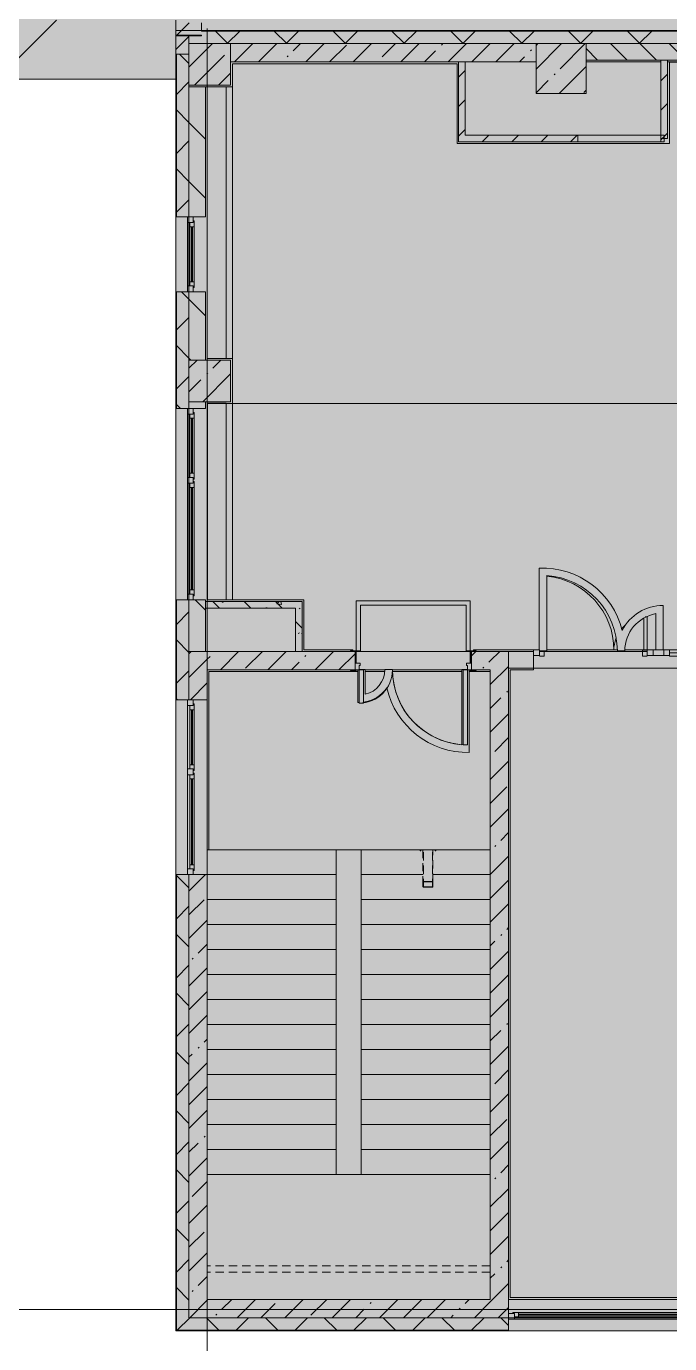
# Model space of a CAD drawing. Header units: millimetres. Extents: x -5507 to 191320, y -8553 to 29000.
# Drawn here: x 60276 to 68005, y -412 to 15407 of the extents above; entities that cross this region are included whole.
import ezdxf

# ---------------------------------------------------------------- set-up
doc = ezdxf.new("R2010")
doc.units = ezdxf.units.MM
doc.linetypes.add('200_ШТРИХ__ш1_п0_6_', pattern=[160, 100, -60])
doc.linetypes.add('Осевая', pattern=[3175, 635, -476.25, 1587.5, -476.25])
for name, color, linetype, lineweight in [('A-DETL-2', 7, 'Continuous', 5), ('A-DETL-MBND', 7, '200_ШТРИХ__ш1_п0_6_', 9), ('A-GENM-1', 7, 'Continuous', 5), ('A-WALL-4', 7, 'Continuous', 5), ('I-WALL-2', 7, 'Continuous', 5), ('S-COLS-2', 7, 'Continuous', 5), ('Оси', 7, 'Continuous', 9), ('Оси-2', 7, 'Осевая', 9)]:
    doc.layers.add(name, color=color, linetype=linetype, lineweight=lineweight)
doc.layers.add('A-DETL-GENF-4', color=7, linetype='Continuous', lineweight=9, true_color=0xc0c0c0, transparency=0.4)
for name, color, linetype, lineweight, true_color in [('A-DETL-GENF-5', 7, 'Continuous', 5, 0xb7b7b7), ('A-DOOR-2', 7, 'Continuous', 5, 0xe2e2e2), ('A-DOOR-3', 7, 'Continuous', 5, 0xb7b7b7), ('A-DOOR-FRAM-1', 7, 'Continuous', 5, 0xe2e2e2), ('A-DOOR-FRAM-3', 7, 'Continuous', 5, 0xb7b7b7), ('A-FLOR-1', 7, 'Continuous', 5, 0xb7b7b7), ('A-GENM-2', 7, 'Continuous', 5, 0x737373), ('A-GENM-3', 7, 'Continuous', 5, 0xa1a1a1), ('A-GLAZ-3', 7, 'Continuous', 5, 0x737373), ('A-GLAZ-CURT-2', 7, 'Continuous', 5, 0x737373), ('A-GLAZ-CWMG-3', 7, 'Continuous', 5, 0x737373), ('A-WALL-5', 7, 'Continuous', 5, 0x737373), ('A-WALL-6', 7, 'Continuous', 9, 0x737373), ('A-WALL-7', 7, 'Continuous', 5, 0xa1a1a1), ('I-WALL-3', 7, 'Continuous', 5, 0x737373), ('I-WALL-4', 7, 'Continuous', 5, 0x787878), ('S-COLS-1', 7, 'Continuous', 5, 0x737373), ('S-STRS-1', 7, 'Continuous', 5, 0x737373)]:
    doc.layers.add(name, color=color, linetype=linetype, lineweight=lineweight, true_color=true_color)
pattern_1 = [(135, (62340, 0), (-353.553, -353.553), [])]
pattern_2 = [(45, (62340, 0), (-353.5534, 353.5534), []), (135, (62340, 0), (-353.5534, -353.5534), [])]
pattern_3 = [(45, (62340, 0), (-285.123, 285.123), []), (45, (62625.1, 0), (-285.123, 285.123), [504.031, -100.806, 16.764, -84.042])]
pattern_4 = [(135, (62340, 0), (-377.17, -377.17), [533.4, -88.9, 17.78, -88.9]), (135, (62340, 376.94), (-377.17, -377.17), []), (50, (62340, 0), (637.645, -55.787), [66.675, -733.425]), (355, (62340, 0), (-123.35, 668.7), [53.34, -586.74]), (100.451, (62393.1, -4.65), (514.3, 612.91), [56.665, -623.315]), (46.184, (62340, 177.8), (948.78, -147.15), [100.01, -1100.14]), (96.636, (62419, 165.5), (830.91, 866), [85, -934.97]), (351.184, (62340, 177.8), (830.92, 865.99), [80.01, -880.11]), (21, (62428.9, 133.35), (530.65, -357.928), [66.675, -733.425]), (326, (62428.9, 133.35), (216.31, 644.66), [53.34, -586.74]), (71.451, (62473.1, 103.5), (746.96, 286.724), [56.665, -623.315]), (37.5, (62339.98, 0), (10.8105, 295.9426), [16.764, -562.864, 16.764, -578.866, -588.962]), (37.5, (62339.98, 0), (10.8105, 295.9426), [-1175.258, 16.764, -572.198]), (7.5, (62339.98, 0), (233.869, 350.632), [16.764, -322.834, 16.764, -549.529, -224.472]), (7.5, (62339.98, 0), (233.869, 350.632), [-905.89, 16.764, -207.708]), (327.5, (62141.73, 0), (474.568, -20.051), [16.764, -205.486, 16.764, -676.656, -920.115]), (327.5, (62141.73, 0), (474.568, -20.051), [-915.67, 16.764, -903.35]), (317.5, (62052.83, 0), (518.452, 88.993), [16.764, -272.16, 16.764, -443.738, -653.415]), (317.5, (62052.83, 0), (518.452, 88.993), [-749.427, 16.764, -636.65])]
pattern_5 = [(45, (62339.98, 0), (-176.7767, 176.7767), [])]

# ---------------------------------------------------------------- blocks, each defined once
blk = doc.blocks.new('парапет1 - парапет-18629556-3_5_1_птичка')
at = {"layer": 'A-GENM-1'}
blk.add_line((-268, 14773), (-2411, 14773), dxfattribs=at)
at = {"layer": 'A-GENM-2'}
for p, q in [((-2409, 14775), (-1702, 15482)), ((-268, 15482), (-268, 15358))]:
    blk.add_line(p, q, dxfattribs=at)
at = {"layer": 'A-GENM-3'}
blk.add_line((-268, 15358), (-268, 14775), dxfattribs=at)
blk = doc.blocks.new('120_Окно_СКБ_2Ст - 120_Окно_СКБ_2Ст 3100х2500 _мал_ створка слева-2_-22446420-3_5_1_птичка')
at = {"layer": 'A-GLAZ-3'}
for p, q in [((-1550, -127), (-1550, -57)), ((-1550, -57), (-1480, -57)), ((1550, -57), (-1550, -57)), ((-1480, -127), (-1550, -127)), ((-1550, -127), (-1500, -127)), ((-1480, -127), (-1500, -127)), ((-1500, -127), (-1500, -137)), ((-1500, -137), (-700, -137)), ((-700, -137), (-1500, -137)), ((-1480, -57), (-1480, -127)), ((-720, -87), (-1480, -87)), ((-1480, -87), (-1480, -127)), ((-1430, -137), (-1430, -87)), ((-1430, -107), (-770, -107)), ((-770, -117), (-1430, -117)), ((-770, -137), (-770, -87)), ((-720, -127), (-720, -57)), ((-720, -57), (-650, -57)), ((-720, -127), (-720, -87)), ((-650, -127), (-720, -127)), ((-700, -127), (-720, -127)), ((-700, -127), (-670, -127)), ((-700, -137), (-700, -127)), ((-650, -127), (-670, -127)), ((-670, -127), (-670, -137)), ((-670, -137), (1500, -137)), ((1500, -137), (-670, -137)), ((-650, -57), (-650, -127)), ((1480, -87), (-650, -87)), ((-650, -87), (-650, -127)), ((-600, -137), (-600, -87)), ((-600, -107), (1430, -107)), ((1430, -117), (-600, -117)), ((1430, -137), (1430, -87)), ((1480, -127), (1480, -57)), ((1480, -57), (1550, -57)), ((1480, -127), (1480, -87)), ((1550, -127), (1480, -127)), ((1500, -127), (1480, -127)), ((1500, -127), (1550, -127)), ((1500, -137), (1500, -127)), ((1550, -57), (1550, -127))]:
    blk.add_line(p, q, dxfattribs=at)
blk = doc.blocks.new('BSC_Колонна _Прямоугольная - 500х500-V62-3_5_1_птичка')
at = {"layer": 'S-COLS-2'}
h = blk.add_hatch(dxfattribs=at)
h.set_pattern_fill('FP_83', color=256, style=0, pattern_type=2)
h.set_pattern_definition([(45, (-140, -14950), (-285.123, 285.123), []), (45, (145.12, -14950), (-285.123, 285.123), [504.031, -100.806, 16.764, -84.042])])
h.paths.add_polyline_path([(-250, -250), (250, -250), (250, 250), (-250, 250)])
at = {"layer": 'S-COLS-1'}
for p, q in [((250, 250), (-250, 250)), ((-250, 250), (-250, -250)), ((250, -250), (250, 250)), ((-250, -250), (250, -250))]:
    blk.add_line(p, q, dxfattribs=at)
blk = doc.blocks.new('120_Окно_СКБ_1Ст - 120_Окно_СКБ_1Ст 900х2500_h_-20664874-3_5_1_птичка')
at = {"layer": 'A-GLAZ-3'}
for p, q in [((-450, -127), (-450, -57)), ((-450, -57), (-380, -57)), ((450, -57), (-450, -57)), ((-380, -127), (-450, -127)), ((-450, -127), (-400, -127)), ((-380, -127), (-400, -127)), ((-400, -127), (-400, -137)), ((-400, -137), (400, -137)), ((400, -137), (-400, -137)), ((-380, -57), (-380, -127)), ((380, -87), (-380, -87)), ((-380, -87), (-380, -127)), ((-330, -137), (-330, -87)), ((-330, -107), (330, -107)), ((330, -117), (-330, -117)), ((330, -137), (330, -87)), ((380, -127), (380, -57)), ((380, -57), (450, -57)), ((380, -127), (380, -87)), ((450, -127), (380, -127)), ((400, -127), (380, -127)), ((400, -127), (450, -127)), ((400, -137), (400, -127)), ((450, -57), (450, -127))]:
    blk.add_line(p, q, dxfattribs=at)
blk = doc.blocks.new('120_Окно_СКБ_2Ст - 120_Окно_СКБ_2Ст 2100х2400 _мал створка справа_-22446225-3_5_1_птичка')
at = {"layer": 'A-GLAZ-3'}
for p, q in [((-1050, -127), (-1050, -57)), ((-1050, -57), (-980, -57)), ((1050, -57), (-1050, -57)), ((-980, -127), (-1050, -127)), ((-1050, -127), (-1000, -127)), ((-980, -127), (-1000, -127)), ((-1000, -127), (-1000, -137)), ((-1000, -137), (170, -137)), ((170, -137), (-1000, -137)), ((-980, -57), (-980, -127)), ((150, -87), (-980, -87)), ((-980, -87), (-980, -127)), ((-930, -137), (-930, -87)), ((-930, -107), (100, -107)), ((100, -117), (-930, -117)), ((100, -137), (100, -87)), ((150, -127), (150, -57)), ((150, -57), (220, -57)), ((150, -127), (150, -87)), ((220, -127), (150, -127)), ((170, -127), (150, -127)), ((170, -127), (200, -127)), ((170, -137), (170, -127)), ((220, -127), (200, -127)), ((200, -127), (200, -137)), ((200, -137), (1000, -137)), ((1000, -137), (200, -137)), ((220, -57), (220, -127)), ((980, -87), (220, -87)), ((220, -87), (220, -127)), ((270, -137), (270, -87)), ((270, -107), (930, -107)), ((930, -117), (270, -117)), ((930, -137), (930, -87)), ((980, -127), (980, -57)), ((980, -57), (1050, -57)), ((980, -127), (980, -87)), ((1050, -127), (980, -127)), ((1000, -127), (980, -127)), ((1000, -127), (1050, -127)), ((1000, -137), (1000, -127)), ((1050, -57), (1050, -127))]:
    blk.add_line(p, q, dxfattribs=at)
blk = doc.blocks.new('120_Окно_СКБ_2Ст - 120_Окно_СКБ_2Ст 2300х2500 _мал створка справа_-22272277-3_5_1_птичка')
at = {"layer": 'A-GLAZ-3'}
for p, q in [((-1150, -127), (-1150, -57)), ((-1150, -57), (-1080, -57)), ((1150, -57), (-1150, -57)), ((-1080, -127), (-1150, -127)), ((-1150, -127), (-1100, -127)), ((-1080, -127), (-1100, -127)), ((-1100, -127), (-1100, -137)), ((-1100, -137), (270, -137)), ((270, -137), (-1100, -137)), ((-1080, -57), (-1080, -127)), ((250, -87), (-1080, -87)), ((-1080, -87), (-1080, -127)), ((-1030, -137), (-1030, -87)), ((-1030, -107), (200, -107)), ((200, -117), (-1030, -117)), ((200, -137), (200, -87)), ((250, -127), (250, -57)), ((250, -57), (320, -57)), ((250, -127), (250, -87)), ((320, -127), (250, -127)), ((270, -127), (250, -127)), ((270, -127), (300, -127)), ((270, -137), (270, -127)), ((320, -127), (300, -127)), ((300, -127), (300, -137)), ((300, -137), (1100, -137)), ((1100, -137), (300, -137)), ((320, -57), (320, -127)), ((1080, -87), (320, -87)), ((320, -87), (320, -127)), ((370, -137), (370, -87)), ((370, -107), (1030, -107)), ((1030, -117), (370, -117)), ((1030, -137), (1030, -87)), ((1080, -127), (1080, -57)), ((1080, -57), (1150, -57)), ((1080, -127), (1080, -87)), ((1150, -127), (1080, -127)), ((1100, -127), (1080, -127)), ((1100, -127), (1150, -127)), ((1100, -137), (1100, -127)), ((1150, -57), (1150, -127))]:
    blk.add_line(p, q, dxfattribs=at)
blk = doc.blocks.new('110_Дверь_СКБ_2Ст - Д-1 Лестничная клетка EIS60-24280000-3_5_1_птичка')
at = {"layer": 'A-DOOR-2'}
for points in [[(-637.5, 1010), (-637.5, 110), (-587.5, 110), (-587.5, 1010)], [(612.5, 510), (612.5, 110), (662.5, 110), (662.5, 510)], [(712.5, 30), (697.5, 30), (697.5, -110), (712.5, -110)]]:
    blk.add_hatch(color=256, dxfattribs=at).paths.add_polyline_path(points)
h = blk.add_hatch(color=256, dxfattribs=at)
h.paths.add_polyline_path([(712.5, 110), (662.5, 110), (662.5, 60), (652.5, 60), (652.5, 30), (712.5, 30), (712.5, 38.7)])
h.paths.add_polyline_path([(-687.5, 110), (-687.5, 30), (-627.5, 30), (-627.5, 60), (-637.5, 60), (-637.5, 110)])
at = {"layer": 'A-DOOR-FRAM-1'}
for points in [[(-742.5, 118), (-742.5, 110), (-672.5, 110), (-672.5, 118)], [(-672.5, 30), (-687.5, 30), (-687.5, -110), (-672.5, -110)], [(767.5, 118), (697.5, 118), (697.5, 110), (767.5, 110)], [(-672.5, -110), (-742.5, -110), (-742.5, -118), (-672.5, -118)], [(697.5, -110), (697.5, -118), (767.5, -118), (767.5, -110)]]:
    blk.add_hatch(color=256, dxfattribs=at).paths.add_polyline_path(points)
at = {"layer": 'A-DOOR-3'}
for p, q in [((-637.5, 1010), (-637.5, 110)), ((-587.5, 1010), (-637.5, 1010)), ((-587.5, 110), (-587.5, 1010)), ((662.5, 510), (612.5, 510)), ((612.5, 510), (612.5, 110)), ((662.5, 110), (662.5, 510)), ((-637.5, 110), (-587.5, 110)), ((612.5, 110), (662.5, 110))]:
    blk.add_line(p, q, dxfattribs=at)
for centre, radius, start, end in [((-637.5, 110), 900, 0, 90), ((662.5, 110), 400, 90, 180)]:
    blk.add_arc(centre, radius, start, end, dxfattribs=at)
at = {"layer": 'A-DOOR-FRAM-3'}
for p, q in [((-672.5, 118), (-742.5, 118)), ((-742.5, 118), (-742.5, 110)), ((-742.5, 110), (-672.5, 110)), ((-637.5, 110), (-687.5, 110)), ((-687.5, 110), (-687.5, 30)), ((-687.5, 30), (-627.5, 30)), ((-672.5, 30), (-687.5, 30)), ((-687.5, 30), (-687.5, -110)), ((-672.5, 110), (-672.5, 118)), ((-672.5, -110), (-672.5, 30)), ((-637.5, 60), (-637.5, 110)), ((-627.5, 60), (-637.5, 60)), ((-627.5, 30), (-627.5, 60)), ((662.5, 60), (652.5, 60)), ((652.5, 60), (652.5, 30)), ((652.5, 30), (712.5, 30)), ((662.5, 110), (662.5, 60)), ((712.5, 110), (662.5, 110)), ((767.5, 118), (697.5, 118)), ((697.5, 118), (697.5, 110)), ((697.5, 110), (767.5, 110)), ((712.5, 30), (697.5, 30)), ((697.5, 30), (697.5, -110)), ((712.5, 30), (712.5, 110)), ((712.5, -110), (712.5, 30)), ((767.5, 110), (767.5, 118)), ((-672.5, -110), (-742.5, -110)), ((-742.5, -110), (-742.5, -118)), ((-742.5, -118), (-672.5, -118)), ((-687.5, -110), (-672.5, -110)), ((-672.5, -118), (-672.5, -110)), ((697.5, -110), (712.5, -110)), ((767.5, -110), (697.5, -110)), ((697.5, -110), (697.5, -118)), ((697.5, -118), (767.5, -118)), ((767.5, -118), (767.5, -110))]:
    blk.add_line(p, q, dxfattribs=at)
blk = doc.blocks.new('Анкер клиновой - Анкер клиновой МКТ В 10-10-16_85-V102-3_5_1_птичка')
at = {"layer": 'A-DETL-MBND'}
for p, q in [((2843, 5520), (2843, 5516)), ((2843, 5516), (2859, 5516)), ((2859, 5516), (2843, 5516)), ((2846, 5520), (2846, 5506)), ((2846, 5506), (2856, 5506)), ((2856, 5506), (2846, 5506)), ((2856, 5506), (2856, 5520)), ((2859, 5516), (2859, 5520))]:
    blk.add_line(p, q, dxfattribs=at)
blk = doc.blocks.new('ОМ_Труба_ГОСТ 8639-82 - ОМ_Труба_ГОСТ 8639-82-V103-3_5_1_птичка')
at = {"layer": 'A-DETL-MBND'}
for p, q in [((2701, 5520), (2701, 5133)), ((2707, 5070), (2707, 5520)), ((2815, 5070), (2815, 5520)), ((2821, 5133), (2821, 5520)), ((2701, 5075), (2701, 5133)), ((2707, 5133), (2707, 5075)), ((2710, 5138), (2812, 5138)), ((2812, 5135), (2710, 5135)), ((2710, 5073), (2812, 5073)), ((2812, 5070), (2710, 5070)), ((2815, 5075), (2815, 5133)), ((2821, 5133), (2821, 5075))]:
    blk.add_line(p, q, dxfattribs=at)
at = {"layer": 'A-DETL-MBND', "flags": 128}
for points in [[(2701, 5133), (2701, 5134), (2702, 5135), (2703, 5136), (2704, 5137), (2706, 5137), (2708, 5138), (2710, 5138)], [(2710, 5070), (2708, 5070), (2706, 5070), (2704, 5071), (2703, 5072), (2702, 5073), (2701, 5074), (2701, 5075)], [(2710, 5135), (2709, 5135), (2708, 5134), (2708, 5134), (2707, 5134), (2707, 5134), (2707, 5133), (2707, 5133)], [(2707, 5075), (2707, 5074), (2707, 5074), (2707, 5074), (2708, 5073), (2708, 5073), (2709, 5073), (2710, 5073)], [(2812, 5138), (2814, 5138), (2816, 5137), (2817, 5137), (2819, 5136), (2820, 5135), (2820, 5134), (2821, 5133)], [(2815, 5133), (2815, 5133), (2814, 5134), (2814, 5134), (2814, 5134), (2813, 5134), (2812, 5135), (2812, 5135)], [(2821, 5075), (2820, 5074), (2820, 5073), (2819, 5072), (2817, 5071), (2816, 5070), (2814, 5070), (2812, 5070)], [(2812, 5073), (2812, 5073), (2813, 5073), (2814, 5073), (2814, 5074), (2814, 5074), (2815, 5074), (2815, 5075)]]:
    blk.add_lwpolyline(points, dxfattribs=at)
blk = doc.blocks.new('BSC_Колонна _Прямоугольная - 500х500-V126-3_5_1_птичка')
at = {"layer": 'S-COLS-2'}
h = blk.add_hatch(dxfattribs=at)
h.set_pattern_fill('FP_139', color=256, style=0, pattern_type=2)
h.set_pattern_definition([(45, (-140, -11150), (-285.123, 285.123), []), (45, (145.12, -11150), (-285.123, 285.123), [504.031, -100.806, 16.764, -84.042])])
h.paths.add_polyline_path([(250, -250), (250, 250), (-250, 250), (-250, -250), (-136, -250)])
at = {"layer": 'S-COLS-1'}
for p, q in [((250, 250), (-250, 250)), ((-250, 250), (-250, -250)), ((250, -250), (250, 250)), ((-250, -250), (250, -250))]:
    blk.add_line(p, q, dxfattribs=at)
blk = doc.blocks.new('Дверь_Витражная_остекление_ - ДВН_ДАО_Главный вход_1200 в свету-V157-3_5_1_птичка')
at = {"layer": 'A-DOOR-2'}
blk.add_hatch(color=256, dxfattribs=at).paths.add_polyline_path([(647, 30), (647, 430), (635, 430), (607, 416), (607, 30), (626, 30)])
at = {"layer": 'A-DETL-GENF-5'}
for p, q in [((607, 416), (607, 30)), ((647, 430), (635, 430)), ((647, 35), (647, 430)), ((-592, -40), (-592, 23)), ((592, -40), (592, 30)), ((592, 30), (647, 30)), ((607, 30), (647, 30)), ((-647, -40), (-592, -40)), ((647, -40), (592, -40))]:
    blk.add_line(p, q, dxfattribs=at)
at = {"layer": 'A-DOOR-3'}
blk.add_line((647, 430), (647, 35), dxfattribs=at)
for centre, radius, start, end in [((-647, 30), 895, 360, 84.2645), ((647, 30), 400, 132.2351, 140.3871), ((647, 30), 400, 90, 93.429), ((647, 30), 400, 159.4182, 180)]:
    blk.add_arc(centre, radius, start, end, dxfattribs=at)
blk = doc.blocks.new('Системная панель - Стемалит - 40мм-32257327-3_5_1_птичка')
at = {"layer": 'A-GLAZ-CURT-2'}
for p, q in [((65, 35), (-65, 35)), ((-65, 35), (-65, -35)), ((65, -35), (65, 35)), ((-65, -35), (65, -35))]:
    blk.add_line(p, q, dxfattribs=at)
blk = doc.blocks.new('Прямоугольный импост - 50 x 70 мм-31687886-3_5_1_птичка')
at = {"layer": 'A-GLAZ-CWMG-3'}
for p, q in [((-35, 35), (35, 35)), ((-35, -35), (-35, 35)), ((35, 35), (35, -35)), ((35, -35), (-35, -35))]:
    blk.add_line(p, q, dxfattribs=at)
blk = doc.blocks.new('Прямоугольный импост - 50 x 70 мм-31701779-3_5_1_птичка')
at = {"layer": 'A-GLAZ-CWMG-3'}
for p, q in [((0, 35), (-70, 35)), ((-70, 35), (-70, -35)), ((0, -35), (0, 35)), ((-70, -35), (0, -35))]:
    blk.add_line(p, q, dxfattribs=at)
blk = doc.blocks.new('Системная панель - Стекло - 40мм-V158-3_5_1_птичка')
at = {"layer": 'A-GLAZ-CURT-2'}
for p, q in [((397.5, 0), (-397.5, 0)), ((-397.5, 0), (-397.5, -40)), ((397.5, -40), (397.5, 0)), ((-397.5, -40), (397.5, -40))]:
    blk.add_line(p, q, dxfattribs=at)
blk = doc.blocks.new('Прямоугольный импост - 50 x 70 мм-31702100-3_5_1_птичка')
at = {"layer": 'A-GLAZ-CWMG-3'}
for p, q in [((-35, 35), (35, 35)), ((-35, -35), (-35, 35)), ((35, 35), (35, -35)), ((35, -35), (-35, -35))]:
    blk.add_line(p, q, dxfattribs=at)
blk = doc.blocks.new('Прямоугольный импост - 50 x 70 мм-31720914-3_5_1_птичка')
at = {"layer": 'A-GLAZ-CWMG-3'}
blk.add_line((32940, 7920), (32145, 7920), dxfattribs=at)
blk = doc.blocks.new('Зашивка приборов отопления35 - Зашивка приборов отопления-33324623-3_5_1_птичка')
at = {"layer": 'A-WALL-5'}
for p, q in [((34188, 26793), (34188, 26567)), ((37448, 26793), (34188, 26793)), ((37448, 26567), (37448, 26793)), ((34188, 26567), (37448, 26567)), ((37448, 26567), (34188, 26567)), ((34188, 26567), (34188, 26492)), ((34188, 26492), (37448, 26492)), ((37448, 26492), (37448, 26567))]:
    blk.add_line(p, q, dxfattribs=at)
blk = doc.blocks.new('Зашивка приборов отопления36 - Зашивка приборов отопления-33324807-3_5_1_птичка')
at = {"layer": 'A-WALL-5'}
for p, q in [((34188, 26793), (34188, 26567)), ((36549, 26793), (34188, 26793)), ((36549, 26567), (36549, 26793)), ((34188, 26567), (36549, 26567)), ((36545, 26567), (34188, 26567)), ((34188, 26567), (34188, 26492)), ((34188, 26492), (36545, 26492)), ((36545, 26492), (36545, 26567))]:
    blk.add_line(p, q, dxfattribs=at)
blk = doc.blocks.new('Зашивка приборов отопления37 - Зашивка приборов отопления-33325027-3_5_1_птичка')
at = {"layer": 'A-DETL-MBND'}
for p, q in [((121055, 18487), (124455, 18487)), ((121055, 18412), (124455, 18412))]:
    blk.add_line(p, q, dxfattribs=at)

msp = doc.modelspace()

# ---------------------------------------------------------------- hatches: boundary and pattern name
at = {"layer": 'A-DETL-GENF-4'}
for points in [[(61411.3, 14774.9), (62072, 14774.9), (62072, 15358), (101100, 15358), (101100, 23888.3), (96268.1, 23888.3), (96268.1, 27398.1), (59930.9, 27398.1), (59930.9, 14774.9), (60945.3, 14774.9)], [(98698.7, -258), (100650, -258), (100650, 15358), (62072, 15358), (62072, -258), (97766.6, -258)]]:
    msp.add_hatch(color=256, dxfattribs=at).paths.add_polyline_path(points)
at = {"layer": 'A-WALL-4'}
h = msp.add_hatch(dxfattribs=at)
h.set_pattern_fill('FP_66', color=256, style=0, pattern_type=2)
h.set_pattern_definition(pattern_2)
h.paths.add_polyline_path([(91241.3, 15200), (94450, 15200), (94450, 15350), (92357, 15349), (92357, 15288), (92350, 15285), (91577, 15288), (91577, 15350), (87950.2, 15349), (87950.2, 15288), (87943.2, 15285), (86770.2, 15288), (86770.2, 15350), (82130, 15349), (82130, 15288), (82123, 15285), (81350, 15288), (81350, 15350), (77123, 15349), (77123, 15288), (77116, 15285), (76943, 15288), (76942.8, 15350), (75200, 15350), (75200, 15200), (89376.9, 15200)])
h.paths.add_polyline_path([(100650, 15200), (100650, 15350), (100150, 15350), (100150, 15200), (100563.1, 15200)])
h.paths.add_polyline_path([(97000, 15200), (97750, 15200), (97750, 15350), (97000, 15350)])
h.paths.add_polyline_path([(95950, 15200), (96100, 15200), (96100, 15350), (95950, 15350), (95950, 15271.3)])
h.paths.add_polyline_path([(68868.8, 15200), (69100, 15200), (69100, 15350), (62380, 15350), (62380, 15293), (62230, 15293), (62230, 15200), (68500, 15200)])
h.paths.add_polyline_path([(72100, 15200), (72100, 15350), (71500, 15350), (71500, 15200), (71665.4, 15200)])
h.paths.add_polyline_path([(70600, 15200), (70600, 15350), (70000, 15350), (70000, 15200)])
h.paths.add_polyline_path([(95580, 15200), (95575, 15350), (95350, 15350), (95350, 15200)])
h = msp.add_hatch(dxfattribs=at)
h.set_pattern_fill('FP_64', color=256, style=0, pattern_type=2)
h.set_pattern_definition([(135, (62339.98, 0), (-176.7767, -176.7767), [])])
h.paths.add_polyline_path([(75394.1, 15000), (76050, 15000), (76050, 15200), (75200, 15200), (75200, 15000), (75301.2, 15000)])
h.paths.add_polyline_path([(67000, 15000), (68500, 15000), (68500, 15200), (67000, 15200)])
h.paths.add_polyline_path([(71665.4, 15000), (72100, 15000), (72100, 15200), (71500, 15200), (71500, 15000)])
h.paths.add_polyline_path([(70000, 15000), (70600, 15000), (70600, 15200), (70000, 15200)])
h = msp.add_hatch(dxfattribs=at)
h.set_pattern_fill('FP_66', color=256, style=0, pattern_type=2)
h.set_pattern_definition(pattern_2)
h.paths.add_polyline_path([(62072, 14973), (62080, 14973), (62080, 15073), (62072, 15073)])
h = msp.add_hatch(dxfattribs=at)
h.set_pattern_fill('FP_66', color=256, style=0, pattern_type=2)
h.set_pattern_definition(pattern_2)
h.paths.add_polyline_path([(62080, -100), (62230, -100), (62230, 5220), (62080, 5220), (62080, 1966.6)])
h.paths.add_polyline_path([(62080, 7320), (62230, 7320), (62230, 8520), (62080, 8520), (62080, 7751.3)])
h.paths.add_polyline_path([(62230, 10820), (62230, 12220), (62080, 12220), (62080, 10820)])
h.paths.add_polyline_path([(62230, 13120), (62230, 15073), (62080, 15073), (62080, 13120)])
h = msp.add_hatch(dxfattribs=at)
h.set_pattern_fill('FP_66', color=256, style=0, pattern_type=2)
h.set_pattern_definition(pattern_2)
h.paths.add_polyline_path([(62080, 14923), (62080, 14973), (62072, 14973), (62072, 14923)])
h = msp.add_hatch(dxfattribs=at)
h.set_pattern_fill('FP_66', color=256, style=0, pattern_type=2)
h.set_pattern_definition(pattern_2)
h.paths.add_polyline_path([(88444.7, -250), (88749.7, -250), (88749.7, -100), (87150, -100), (87150, -250), (87512.5, -250)])
h.paths.add_polyline_path([(92322.8, -250), (92322.8, -100), (91549.7, -100), (91549.7, -250), (92173.4, -250)])
h.paths.add_polyline_path([(93222.8, -250), (94450, -250), (94450, -100), (93222.8, -100)])
h.paths.add_polyline_path([(100650, -250), (100650, -100), (99763, -100), (99763, -250), (100563.1, -250)])
h.paths.add_polyline_path([(98863, -250), (98863, -100), (98310, -100), (98310, -250), (98698.7, -250)])
h.paths.add_polyline_path([(95350, -250), (96210, -250), (96210, -100), (95350, -100)])
h.paths.add_polyline_path([(83050, -250), (83050, -100), (81700, -100), (81700, -250), (81919.4, -250)])
h.paths.add_polyline_path([(83950, -250), (85050, -250), (85050, -100), (83950, -100)])
h.paths.add_polyline_path([(77200, -250), (77950, -250), (77950, -100), (77200, -100)])
h.paths.add_polyline_path([(78850, -250), (79600, -250), (79600, -100), (78850, -100)])
h.paths.add_polyline_path([(75100, -250), (75100, -100), (74350, -100), (74350, -250), (74461.9, -250)])
h.paths.add_polyline_path([(63275.7, -250), (66070, -250), (66070, -100), (62080, -100), (62080, -250)])
h.paths.add_polyline_path([(72699.7, -250), (73450, -250), (73450, -100), (72699.7, -100)])
h.paths.add_polyline_path([(70599.7, -250), (70599.7, -100), (69170, -100), (69170, -250), (69801, -250)])
at = {"layer": 'I-WALL-2'}
h = msp.add_hatch(dxfattribs=at)
h.set_pattern_fill('FP_66', color=256, style=0, pattern_type=2)
h.set_pattern_definition(pattern_2)
h.paths.add_polyline_path([(62072, 15300), (62380, 15300), (62380, 15450), (62072, 15450), (62072, 15341.3)])
h = msp.add_hatch(dxfattribs=at)
h.set_pattern_fill('FP_62', color=256, style=0, pattern_type=2)
h.set_pattern_definition(pattern_3)
h.paths.add_polyline_path([(62080, 15073), (62230, 15073), (62230, 15293), (62072, 15293), (62077, 15073)])
h = msp.add_hatch(dxfattribs=at)
h.set_pattern_fill('FP_62', color=256, style=0, pattern_type=2)
h.set_pattern_definition(pattern_3)
h.paths.add_polyline_path([(65550, 14980), (66400, 14980), (66400, 15200), (62730, 15200), (62730, 14980), (65470, 14980)])
h = msp.add_hatch(dxfattribs=at)
h.set_pattern_fill('FP_67', color=256, style=0, pattern_type=2)
h.set_pattern_definition(pattern_5)
h.paths.add_polyline_path([(65550, 14100), (65550, 14980), (65470, 14980), (65470, 14100)])
h = msp.add_hatch(dxfattribs=at)
h.set_pattern_fill('FP_67', color=256, style=0, pattern_type=2)
h.set_pattern_definition(pattern_5)
h.paths.add_polyline_path([(67980, 14060), (67980, 15000), (67900, 15000), (67900, 14060)])
h = msp.add_hatch(dxfattribs=at)
h.set_pattern_fill('FP_65', color=256, style=0, pattern_type=2)
h.set_pattern_definition(pattern_1)
h.paths.add_polyline_path([(62230, 7900), (62430, 7900), (62430, 8520), (62230, 8520), (62230, 8329.7)])
h.paths.add_polyline_path([(62230, 10820), (62430, 10820), (62430, 10900), (62230, 10900)])
h.paths.add_polyline_path([(62430, 11400), (62430, 12220), (62230, 12220), (62230, 11400), (62343.5, 11400)])
h.paths.add_polyline_path([(62343.5, 13120), (62430, 13120), (62430, 14680), (62230, 14680), (62230, 13120)])
h = msp.add_hatch(dxfattribs=at)
h.set_pattern_fill('FP_67', color=256, style=0, pattern_type=2)
h.set_pattern_definition(pattern_5)
h.paths.add_polyline_path([(67940, 14020), (67940, 14100), (67900, 14100), (67900, 14020)])
h.paths.add_polyline_path([(66900, 14020), (66900, 14100), (65470, 14100), (65470, 14020)])
h = msp.add_hatch(dxfattribs=at)
h.set_pattern_fill('FP_62', color=256, style=0, pattern_type=2)
h.set_pattern_definition(pattern_3)
h.paths.add_polyline_path([(62230, -100), (62450, -100), (62450, 5220), (62230, 5220), (62230, 1966.6)])
h.paths.add_polyline_path([(62450, 7320), (62450, 7900), (62230, 7900), (62230, 7320)])
h = msp.add_hatch(dxfattribs=at)
h.set_pattern_fill('FP_62', color=256, style=0, pattern_type=2)
h.set_pattern_definition(pattern_3)
h.paths.add_polyline_path([(64225, 7680), (64225, 7900), (62450, 7900), (62450, 7680), (64207.9, 7680)])
h.paths.add_polyline_path([(65680, 7680), (65850, 7680), (65850, 7900), (65625, 7900), (65625, 7680)])
h = msp.add_hatch(dxfattribs=at)
h.set_pattern_fill('FP_62', color=256, style=0, pattern_type=2)
h.set_pattern_definition(pattern_3)
h.paths.add_polyline_path([(66070, -100), (66070, 7900), (65850, 7900), (65850, -100)])
h = msp.add_hatch(dxfattribs=at)
h.set_pattern_fill('FP_65', color=256, style=0, pattern_type=2)
h.set_pattern_definition(pattern_1)
h.paths.add_polyline_path([(79000, 7700), (79000, 7900), (77349.3, 7900), (77349.3, 7700), (78550, 7700)])
h.paths.add_polyline_path([(70600, 7700), (74500, 7700), (74500, 7900), (73800, 7900), (73800, 7830), (73000, 7830), (73000, 7900), (70600, 7900), (70600, 7789.5)])
h.paths.add_polyline_path([(75909.3, 7700), (75909.3, 7900), (75100, 7900), (75100, 7700)])
h.paths.add_polyline_path([(66070, 7700), (66370, 7700), (66370, 7900), (66070, 7900), (66070, 7751.3)])
h.paths.add_polyline_path([(69371, 7700), (70000, 7700), (70000, 7900), (68870, 7900), (68870, 7700)])
h = msp.add_hatch(dxfattribs=at)
h.set_pattern_fill('FP_62', color=256, style=0, pattern_type=2)
h.set_pattern_definition(pattern_3)
h.paths.add_polyline_path([(65850, -100), (65850, 120), (62450, 120), (62450, -100), (65140.1, -100)])
at = {"layer": 'I-WALL-4'}
h = msp.add_hatch(dxfattribs=at)
h.set_pattern_fill('FP_72', color=256, style=0, pattern_type=2)
h.set_pattern_definition(pattern_4)
h.paths.add_polyline_path([(63510, 8420), (63590, 8420), (63590, 8500), (62430, 8500), (62430, 8420), (63275.7, 8420)])
h = msp.add_hatch(dxfattribs=at)
h.set_pattern_fill('FP_72', color=256, style=0, pattern_type=2)
h.set_pattern_definition(pattern_4)
h.paths.add_polyline_path([(63590, 7900), (63590, 8420), (63510, 8420), (63510, 7900)])
at = {"layer": 'S-COLS-2'}
h = msp.add_hatch(dxfattribs=at)
h.set_pattern_fill('FP_62', color=256, style=0, pattern_type=2)
h.set_pattern_definition(pattern_3)
h.paths.add_polyline_path([(67000, 14600), (67000, 15200), (66400, 15200), (66400, 14600)])

# ---------------------------------------------------------------- linework, layer by layer
at = {"layer": 'A-DETL-2'}
for p, q in [((62072, 14774.9), (62072, 15358)), ((62072, 15358), (100650, 15358)), ((59930.9, 14774.9), (62072, 14774.9))]:
    msp.add_line(p, q, dxfattribs=at)
at = {"layer": 'A-FLOR-1'}
for p, q in [((65451, 14959), (62751, 14959)), ((62751, 14959), (62751, 14679)), ((65451, 13999), (65451, 14959)), ((68480, 14979), (68001, 14979)), ((68001, 14979), (68001, 13999)), ((62450, 14680), (62450, 11420)), ((62675, 14680), (62450, 14680)), ((62675, 11420), (62675, 14680)), ((68001, 13999), (65451, 13999)), ((62450, 11420), (62675, 11420)), ((62751, 11419), (62751, 10880)), ((62451, 10880), (62451, 8521)), ((62675, 10880), (62451, 10880)), ((62675, 8521), (62675, 10880)), ((75301.2, 10880), (62676, 10880)), ((66438.1, 8902), (66438.1, 7920)), ((66528.1, 7907.6), (66528.1, 8810.8)), ((62451, 8521), (62675, 8521)), ((62751, 8521), (63610, 8521)), ((63610, 8521), (63610, 7921)), ((64239.8, 8506.5), (64239.8, 7908)), ((65609.7, 8506.5), (64239.8, 8506.5)), ((64289.8, 7906.5), (64289.8, 8456.5)), ((64289.8, 8456.5), (65559.7, 8456.5)), ((65559.7, 8456.5), (65559.7, 7906.5)), ((65609.7, 7906.5), (65609.7, 8506.5)), ((67927.3, 7920), (67927.3, 8451.5)), ((67839.8, 8354.4), (67839.8, 7920)), ((63610, 7921), (64200, 7921)), ((64200, 7921), (64200, 7908)), ((65650, 7908), (65650, 7920)), ((65650, 7920), (66370, 7920)), ((66528.1, 7920), (67375.7, 7920)), ((67467.4, 7920), (67735, 7920)), ((64240, 7906.5), (64289.8, 7906.5)), ((65559.7, 7906.5), (65609.7, 7906.5)), ((66440, 7907.6), (66528.1, 7907.6)), ((67376.4, 7907.6), (67466.4, 7907.6)), ((64257, 7659), (62470, 7659)), ((62470, 7659), (62470, 5520)), ((64257, 7680), (64257, 7288.3)), ((64347, 7682.7), (64275, 7682.7)), ((64347, 7385.6), (64347, 7682.7)), ((64580.9, 7659), (64347, 7659)), ((64673.2, 7682.7), (64583.2, 7682.7)), ((65508.2, 7659), (64674.6, 7659)), ((65575, 7682.7), (65508.2, 7682.7)), ((65508.2, 7682.7), (65508.2, 6780.4)), ((65598.2, 6687.9), (65598.2, 7680)), ((65850, 7659), (65598.2, 7659)), ((66370, 7680), (66090, 7680)), ((66090, 7680), (66090, 140.5)), ((66370, 7700), (66370, 7680)), ((62450, 5520), (65850, 5520)), ((66090, 140.5), (69980, 140.5))]:
    msp.add_line(p, q, dxfattribs=at)
for centre, radius, start, end in [((66471.4, 7907.6), 995, 14.33829, 91.91881), ((66471.4, 7907.6), 905, 360, 86.40894), ((67920.4, 7907.6), 544, 89.27649, 153.06648), ((67920.4, 7907.6), 454, 100.22924, 180), ((64278.2, 7682.7), 305, 283.0427, 0), ((65578.2, 7682.7), 905, 180, 265.56313), ((64278.2, 7682.7), 395, 276.84991, 326.45952), ((65578.2, 7682.7), 995, 192.67054, 271.1511), ((64278.2, 7682.7), 395, 266.92799, 269.53797)]:
    msp.add_arc(centre, radius, start, end, dxfattribs=at)
at = {"layer": 'A-WALL-5'}
for p, q in [((62730, 15200), (67000, 15200)), ((67000, 15200), (67000, 15000)), ((67000, 15000), (67900, 15000)), ((67980, 15000), (68500, 15000)), ((62072, 14772.9), (62072, -258)), ((62230, 14680), (62230, 14700)), ((62072, 13120), (62230, 13120)), ((62230, 13120), (62230, 12220)), ((62230, 12220), (62072, 12220)), ((62072, 10820), (62230, 10820)), ((62230, 10820), (62230, 8520)), ((62230, 8520), (62072, 8520)), ((62072, 7320), (62230, 7320)), ((62230, 5220), (62072, 5220)), ((69170, -100), (62230, -100)), ((66070, -258), (66070, -100)), ((62072, -258), (72699.7, -258))]:
    msp.add_line(p, q, dxfattribs=at)
at = {"layer": 'A-WALL-6'}
for p, q in [((62380, 15358), (62380, 15350)), ((69100, 15353), (62380, 15353)), ((69100, 15350), (62380, 15350)), ((62072, 15300), (62380, 15300)), ((62072, 15295), (62380, 15295)), ((62380, 15293), (62230, 15293)), ((62230, 15293), (62230, 15200)), ((62380, 15300), (62380, 15293)), ((68500, 15200), (67000, 15200)), ((67000, 15200), (68500, 15200)), ((62080, 15073), (62080, 13120)), ((62080, 15073), (62230, 15073)), ((62072, 14973), (62080, 14973)), ((62072, 14923), (62080, 14923)), ((65550, 14980), (65470, 14980)), ((67980, 15000), (67900, 15000)), ((62072, 14843), (62080, 14843)), ((62077, 14843), (62077, 13120)), ((62230, 13120), (62230, 14680)), ((62077, 12220), (62077, 10820)), ((62080, 12220), (62080, 10820)), ((62230, 11400), (62230, 12220)), ((62230, 10820), (62230, 10900)), ((62077, 8520), (62077, 7320)), ((62080, 8520), (62080, 7320)), ((62230, 7320), (62230, 8520)), ((62430, 8500), (62430, 8420)), ((62230, 7900), (62430, 7900)), ((63510, 7900), (63590, 7900)), ((66070, 7900), (66070, 7700)), ((62077, 5220), (62077, -253)), ((62080, 5220), (62080, -250)), ((62230, -100), (62230, 5220)), ((62077, -253), (66070, -253)), ((62080, -250), (66070, -250))]:
    msp.add_line(p, q, dxfattribs=at)
at = {"layer": 'A-WALL-7'}
msp.add_line((76873, 15358), (62380, 15358), dxfattribs=at)
at = {"layer": 'I-WALL-3'}
for p, q in [((62380, 15358), (62380, 15450)), ((62072, 15293), (62230, 15293)), ((66400, 15200), (62730, 15200)), ((66400, 14980), (66400, 15200)), ((62730, 14980), (65470, 14980)), ((65470, 14980), (65470, 14020)), ((65550, 14100), (65550, 14980)), ((65550, 14980), (66400, 14980)), ((67900, 14980), (67000, 14980)), ((67900, 15000), (67900, 14020)), ((67980, 14060), (67980, 15000)), ((68500, 14980), (67980, 14980)), ((62450, 14680), (62230, 14680)), ((62430, 13120), (62430, 14680)), ((67940, 14100), (65550, 14100)), ((66900, 14020), (66900, 14100)), ((67940, 14020), (67940, 14100)), ((65470, 14020), (67940, 14020)), ((67900, 14060), (67980, 14060)), ((62230, 13120), (62430, 13120)), ((62230, 12220), (62230, 13120)), ((62430, 12220), (62230, 12220)), ((62430, 11400), (62430, 12220)), ((62450, 11420), (62450, 11400)), ((62230, 10820), (62430, 10820)), ((62230, 8520), (62230, 10820)), ((62430, 10820), (62430, 10900)), ((62450, 10900), (62450, 8500)), ((62430, 8520), (62230, 8520)), ((62430, 8500), (62430, 8520)), ((63590, 8500), (62430, 8500)), ((62430, 7900), (62430, 8420)), ((62430, 8420), (63510, 8420)), ((62450, 8420), (62450, 7900)), ((63510, 8420), (63510, 7900)), ((63590, 7900), (63590, 8500)), ((63510, 7900), (62430, 7900)), ((64170, 7900), (63590, 7900)), ((64240, 7900), (65610, 7900)), ((66370, 7900), (65680, 7900)), ((66370, 7700), (66370, 7900)), ((66440, 7900), (67735, 7900)), ((62450, 120), (62450, 7680)), ((62450, 7680), (64170, 7680)), ((64582.9, 7680), (64347, 7680)), ((65508.2, 7680), (64674, 7680)), ((65680, 7680), (65850, 7680)), ((65850, 7680), (65850, 120)), ((69371, 7700), (66070, 7700)), ((66070, -100), (66070, 7700)), ((62230, 7320), (62450, 7320)), ((62450, 5220), (62230, 5220)), ((65850, 120), (62450, 120)), ((66070, 120), (70000, 120))]:
    msp.add_line(p, q, dxfattribs=at)
at = {"layer": 'S-COLS-1'}
for p, q in [((67000, 15200), (66400, 15200)), ((66400, 15200), (66400, 14600)), ((67000, 14600), (67000, 15200)), ((66400, 14600), (67000, 14600))]:
    msp.add_line(p, q, dxfattribs=at)
at = {"layer": 'S-STRS-1'}
for p, q in [((62450, 5520), (64000, 5520)), ((64000, 5220), (64000, 5520)), ((64300, 5520), (64300, 5220)), ((62450, 5220), (64000, 5220)), ((62450, 5220), (64000, 5220)), ((64000, 4920), (64000, 5220)), ((64300, 5220), (64300, 4920)), ((65044.3, 5220), (64300, 5220)), ((65044.3, 5220), (64300, 5220)), ((65850, 5220), (65157.1, 5220)), ((65850, 5220), (65157.1, 5220)), ((62450, 4920), (64000, 4920)), ((62450, 4920), (64000, 4920)), ((64000, 4620), (64000, 4920)), ((64300, 4920), (64300, 4620)), ((65850, 4920), (64300, 4920)), ((65850, 4920), (64300, 4920)), ((62450, 4620), (64000, 4620)), ((62450, 4620), (64000, 4620)), ((64000, 4320), (64000, 4620)), ((64300, 4620), (64300, 4320)), ((65850, 4620), (64300, 4620)), ((65850, 4620), (64300, 4620)), ((62450, 4320), (64000, 4320)), ((62450, 4320), (64000, 4320)), ((64000, 4020), (64000, 4320)), ((64300, 4320), (64300, 4020)), ((65850, 4320), (64300, 4320)), ((65850, 4320), (64300, 4320)), ((62450, 4020), (64000, 4020)), ((62450, 4020), (64000, 4020)), ((64000, 3720), (64000, 4020)), ((64300, 4020), (64300, 3720)), ((65850, 4020), (64300, 4020)), ((65850, 4020), (64300, 4020)), ((62450, 3720), (64000, 3720)), ((62450, 3720), (64000, 3720)), ((64000, 3420), (64000, 3720)), ((64300, 3720), (64300, 3420)), ((65850, 3720), (64300, 3720)), ((65850, 3720), (64300, 3720)), ((62450, 3420), (64000, 3420)), ((62450, 3420), (64000, 3420)), ((64000, 3120), (64000, 3420)), ((64300, 3420), (64300, 3120)), ((65850, 3420), (64300, 3420)), ((65850, 3420), (64300, 3420)), ((62450, 3120), (64000, 3120)), ((62450, 3120), (64000, 3120)), ((64000, 2820), (64000, 3120)), ((64300, 3120), (64300, 2820)), ((65850, 3120), (64300, 3120)), ((65850, 3120), (64300, 3120)), ((62450, 2820), (64000, 2820)), ((62450, 2820), (64000, 2820)), ((64000, 2520), (64000, 2820)), ((64300, 2820), (64300, 2520)), ((65850, 2820), (64300, 2820)), ((65850, 2820), (64300, 2820)), ((62450, 2520), (64000, 2520)), ((62450, 2520), (64000, 2520)), ((64000, 2220), (64000, 2520)), ((64300, 2520), (64300, 2220)), ((65850, 2520), (64300, 2520)), ((65850, 2520), (64300, 2520)), ((62450, 2220), (64000, 2220)), ((62450, 2220), (64000, 2220)), ((64000, 1920), (64000, 2220)), ((64300, 2220), (64300, 1920)), ((65850, 2220), (64300, 2220)), ((65850, 2220), (64300, 2220)), ((62450, 1920), (64000, 1920)), ((62450, 1920), (64000, 1920)), ((64000, 1620), (64000, 1920)), ((64300, 1920), (64300, 1620)), ((65850, 1920), (64300, 1920)), ((65850, 1920), (64300, 1920)), ((62450, 1620), (64000, 1620)), ((62450, 1620), (64000, 1620)), ((64300, 1620), (64000, 1620)), ((65850, 1620), (64300, 1620)), ((65850, 1620), (64300, 1620))]:
    msp.add_line(p, q, dxfattribs=at)
at = {"layer": 'Оси'}
for p, q in [((62450, 5439), (62450, 15380)), ((62450, -4552.8), (62450, 5388.2)), ((57844.5, 0), (70344.5, 0))]:
    msp.add_line(p, q, dxfattribs=at)
at = {"layer": 'Оси-2'}
msp.add_line((62450, 5388.2), (62450, 5439), dxfattribs=at)

# ---------------------------------------------------------------- block references
at = {"layer": 'A-DETL-MBND'}
for name, p in [('Анкер клиновой - Анкер клиновой МКТ В 10-10-16_85-V102-3_5_1_птичка', (62160, 0)), ('ОМ_Труба_ГОСТ 8639-82 - ОМ_Труба_ГОСТ 8639-82-V103-3_5_1_птичка', (62340, 0)), ('Анкер клиновой - Анкер клиновой МКТ В 10-10-16_85-V102-3_5_1_птичка', (62340, 0))]:
    msp.add_blockref(name, p, dxfattribs=at)
at = {"layer": 'A-DETL-MBND', "rotation": 180}
msp.add_blockref('Зашивка приборов отопления37 - Зашивка приборов отопления-33325027-3_5_1_птичка', (186905, 18932.5), dxfattribs=at)
at = {"layer": 'A-DOOR-3'}
msp.add_blockref('Дверь_Витражная_остекление_ - ДВН_ДАО_Главный вход_1200 в свету-V157-3_5_1_птичка', (67087.5, 7885), dxfattribs=at)
at = {"layer": 'A-DOOR-3', "rotation": 180}
msp.add_blockref('110_Дверь_СКБ_2Ст - Д-1 Лестничная клетка EIS60-24280000-3_5_1_птичка', (64937.5, 7790), dxfattribs=at)
at = {"layer": 'A-GENM-1'}
msp.add_blockref('парапет1 - парапет-18629556-3_5_1_птичка', (62340, 0), dxfattribs=at)
at = {"layer": 'A-GLAZ-3'}
for name, p, rotation in [('120_Окно_СКБ_1Ст - 120_Окно_СКБ_1Ст 900х2500_h_-20664874-3_5_1_птичка', (62155, 12670), 89.99999999999991), ('120_Окно_СКБ_2Ст - 120_Окно_СКБ_2Ст 2300х2500 _мал створка справа_-22272277-3_5_1_птичка', (62155, 9670), 89.99999999999991), ('120_Окно_СКБ_2Ст - 120_Окно_СКБ_2Ст 2100х2400 _мал створка справа_-22446225-3_5_1_птичка', (62155, 6270), 89.99999999999991), ('120_Окно_СКБ_2Ст - 120_Окно_СКБ_2Ст 3100х2500 _мал_ створка слева-2_-22446420-3_5_1_птичка', (67620, -175), 180)]:
    msp.add_blockref(name, p, dxfattribs=dict(at, rotation=rotation))
at = {"layer": 'A-GLAZ-CURT-2'}
for name, p in [('Системная панель - Стемалит - 40мм-32257327-3_5_1_птичка', (67870, 7885)), ('Системная панель - Стекло - 40мм-V158-3_5_1_птичка', (68402.5, 7885))]:
    msp.add_blockref(name, p, dxfattribs=at)
at = {"layer": 'A-GLAZ-CWMG-3', "rotation": 180}
msp.add_blockref('Прямоугольный импост - 50 x 70 мм-31701779-3_5_1_птичка', (66370, 7885), dxfattribs=at)
at = {"layer": 'A-GLAZ-CWMG-3', "extrusion": (0, 0, -1), "rotation": 180}
for name, p in [('Прямоугольный импост - 50 x 70 мм-31687886-3_5_1_птичка', (-67770, 7885)), ('Прямоугольный импост - 50 x 70 мм-31702100-3_5_1_птичка', (-67970, 7885))]:
    msp.add_blockref(name, p, dxfattribs=at)
at = {"layer": 'A-GLAZ-CWMG-3'}
msp.add_blockref('Прямоугольный импост - 50 x 70 мм-31720914-3_5_1_птичка', (35860, 0), dxfattribs=at)
at = {"layer": 'A-WALL-5', "rotation": 89.99999999999993}
for name, p in [('Зашивка приборов отопления35 - Зашивка приборов отопления-33324623-3_5_1_птичка', (89243.4, -22768.8)), ('Зашивка приборов отопления36 - Зашивка приборов отопления-33324807-3_5_1_птичка', (89243.4, -25668.8))]:
    msp.add_blockref(name, p, dxfattribs=at)
at = {"layer": 'S-COLS-1'}
for name, p in [('BSC_Колонна _Прямоугольная - 500х500-V62-3_5_1_птичка', (62480, 14950)), ('BSC_Колонна _Прямоугольная - 500х500-V126-3_5_1_птичка', (62480, 11150))]:
    msp.add_blockref(name, p, dxfattribs=at)

doc.saveas('drawing.dxf')
